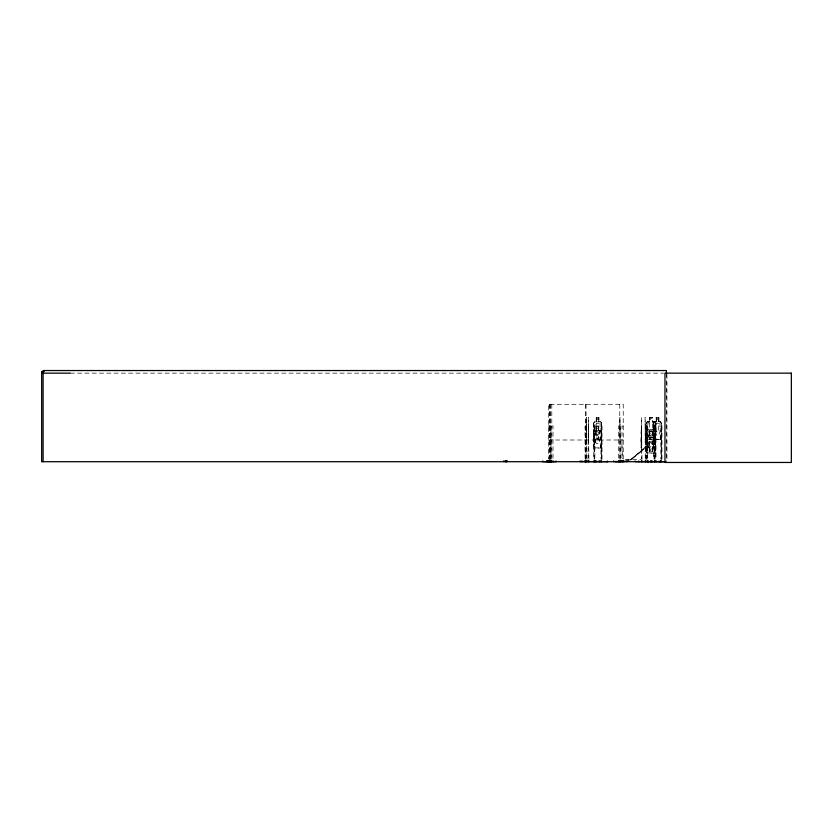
<?xml version="1.0" encoding="UTF-8"?>
<svg xmlns="http://www.w3.org/2000/svg" width="833" height="833" viewBox="0 0 833 833"><rect width="100%" height="100%" fill="white"/><g stroke="black" fill="none" stroke-linecap="round" stroke-linejoin="round"><path stroke-width="0.62" stroke-dasharray="4.17 3.12" d="M641.171 442.021L641.4 430.307L641.285 448.039L641.254 430.307L641.275 431.931M641.295 431.921L641.368 425.913M600.395 447.894L601.176 443.645L601.176 431.931M600.458 448.039L601.384 443.666M601.665 459.16L601.613 423.32L601.499 435.107L600.614 439.335L594.523 439.335M600.676 439.48L601.499 435.107M647.137 439.48L660.736 439.48L661.548 423.32L661.6 459.16M660.736 439.48L661.433 435.107M654.311 453.079L655.384 448.685L655.394 436.898L654.238 435.492L646.981 435.492M655.571 423.362L655.488 448.706L654.415 453.079L646.908 453.079L645.929 448.706L647.002 453.079M647.231 429.287L646.148 433.681L647.137 429.287L654.696 429.287L655.675 433.66M646.252 433.681L647.314 429.432L654.623 429.432M654.592 439.48L655.675 435.086L655.779 423.299L654.665 421.748M654.696 439.48L655.779 435.107M594.47 430.307L593.429 431.858L593.429 443.666L594.325 448.039L600.583 448.039M593.637 431.921L594.502 430.453M594.439 448.039L593.513 443.645L593.544 423.299L594.481 421.748L596.313 421.748M593.637 423.362L594.595 421.748M654.488 439.48L653.551 435.086L653.468 423.299L654.519 421.748L655.675 423.362M653.551 423.362L654.551 421.894M646.033 448.706L645.929 436.919L646.939 435.347L649.188 435.347M645.929 436.919L647.033 435.347M646.137 436.981L647.085 435.492M646.2 459.16L646.158 423.32L647.168 421.748L649.438 421.748M646.262 423.383L647.272 421.748M646.366 423.383L647.314 421.894L660.663 421.894M654.561 447.009L655.675 445.436L654.519 446.863L647.21 446.863L646.148 445.395L647.262 447.009M594.939 431.921L596.251 430.453M652.499 417.5L649.438 417.5L649.542 421.894L647.855 423.362L647.855 431.567L649.438 435.086L652.395 435.086L653.988 431.567L653.988 423.362L652.395 421.894L652.395 417.5M629.623 460.493L643.513 448.956L643.857 449.383L630.914 460.035M70.274 373.153L663.662 373.153M649.334 417.354L652.603 417.354L652.499 421.894M596.282 417.5L598.875 417.5M656.206 417.5L658.809 417.5M598.844 421.748L600.77 421.748L601.613 423.32M652.51 421.748L656.237 421.748M658.778 421.748L660.704 421.748M594.523 421.894L600.728 421.894M593.544 423.299L593.752 459.16M646.158 423.32L646.252 445.395M653.468 423.299L653.666 459.16M655.675 423.299L655.675 459.16M548.322 425.986L549.655 425.986M549.936 425.986L550.936 425.986L550.936 459.139L550.936 425.986M551.8 425.986L553.008 425.986L553.008 459.139M586.047 425.986L585.058 425.986L585.058 459.139M586.63 425.986L587.098 461.711M588.452 425.986L588.921 461.711M593.752 425.986L594.856 425.986M596.126 426.059L598.688 426.059M619.773 425.986L618.565 425.986L618.565 459.139M620.085 425.986L620.543 461.711M623.24 425.986L622.032 425.986L621.939 459.785M641.566 425.986L642.024 461.711M645.263 425.986L645.731 461.711M646.2 425.986L647.397 425.986L647.397 461.711M653.666 425.986L655.998 425.986L655.998 459.16M594.345 430.307L596.157 430.307M598.656 430.307L600.551 430.307L601.384 431.879M594.387 430.453L600.51 430.453M641.15 430.453L641.389 431.921M652.343 430.953L649.084 430.953L649.084 435.347M649.188 431.098L652.239 431.098M652.395 431.567L649.438 431.567L649.438 423.362L652.395 423.362L652.343 435.347M593.544 435.107L594.46 439.48L600.801 439.48M646.262 435.107L647.241 439.48M652.239 435.347L654.384 435.347M655.394 436.898L654.28 435.347M660.663 439.335L647.22 439.335L646.366 435.086M586.63 439.48L586.484 417.354L586.63 459.16M588.452 439.48L588.306 417.354L588.452 459.16M620.085 439.48L619.939 417.354L620.085 459.16M645.263 439.48L645.117 417.354L645.263 459.16M548.322 440.001L623.24 440.001M641.327 440.126L641.139 448.039L641.118 431.942M641.129 443.666L641.566 417.354L641.566 459.16M621.928 443.854L622.407 458.598M647.168 447.009L649.324 447.009M652.395 447.009L654.665 447.009M594.387 447.894L600.51 447.894M655.488 448.706L654.238 452.933L646.981 452.933M649.324 451.257L652.395 451.257M625.323 459.524L640.858 459.524M598.688 430.453L599.989 431.921L599.989 440.126L598.688 443.645L596.251 443.645L594.939 440.126M660.59 421.748L661.464 423.383M660.548 421.894L661.35 423.383M600.655 421.748L601.53 423.383M600.437 430.307L601.301 431.931M654.884 431.567L656.206 435.086L658.684 435.086L660.017 431.567L660.017 423.362L658.684 421.894L658.684 417.5M594.96 431.567L596.282 435.086L598.76 435.086L600.083 431.567L600.083 423.362L598.76 421.894L598.76 417.5M654.592 429.287L655.571 433.681M653.666 435.086L654.551 439.335M593.752 435.086L594.575 439.48M666.941 374.434L666.941 461.711M666.431 373.153L666.431 461.711M661.964 459.16L661.964 425.986L660.871 425.986L660.871 459.16M661.235 425.986L661.235 461.711M658.893 421.748L658.893 417.354L656.123 417.354L656.206 421.894L654.884 423.362L654.8 459.16M658.778 417.354L658.809 421.894M656.321 417.5L656.321 421.894M655.123 425.986L655.123 459.16M654.394 425.986L654.394 459.16M654.04 425.986L654.04 459.16M652.499 447.009L652.499 451.403L649.219 451.403L649.324 446.863M652.395 451.403L652.291 446.863L653.988 445.395L653.988 437.19L652.395 433.681L649.428 433.681L647.845 437.19L647.845 445.395L649.428 446.863L649.428 451.257M652.239 430.953L652.135 435.492L653.707 436.961L653.707 445.166L652.135 448.685L649.188 448.685L647.616 445.166L647.616 436.961L649.188 435.492L649.188 430.953M649.438 417.354L649.438 421.894M647.074 425.986L647.074 459.16M646.523 425.986L646.523 459.16M628.405 459.524L628.405 461.711M627.051 459.524L627.051 461.711M623.24 459.139L623.24 404.286L548.322 404.286L548.322 459.139M619.773 404.286L619.773 459.139M602.03 459.16L602.03 425.986L600.937 425.986L600.937 459.16M601.416 423.383L601.301 461.711M598.875 421.894L598.969 417.354L596.199 417.354L596.199 421.748M598.688 440.126L598.688 431.921L599.354 431.838L597.855 436.929C601.416 442.51 598.438 445.061 597.292 437.898C596.084 445.051 593.242 442.51 596.772 436.961C593.325 431.681 596.189 429.099 597.334 435.94L598.771 431.869L596.251 431.921L596.251 440.126M598.563 430.453L598.656 425.913L596.043 425.913L596.043 430.307M596.407 417.5L596.407 421.894M596.313 417.354L596.282 421.894L594.96 423.362L594.856 459.16M596.157 425.913L596.126 430.453M594.481 425.986L594.481 459.16M594.127 425.986L594.127 459.16M586.047 404.286L586.047 459.139M585.661 404.286L585.661 459.139M585.443 425.986L585.443 459.139M551.8 404.286L551.8 459.139M550.54 425.986L550.54 459.139M550.321 404.286L550.321 459.139M549.936 404.286L549.936 459.139M549.655 404.286L549.655 459.139M549.53 425.986L549.541 459.139M549.186 425.986L549.197 459.139M650.521 447.009L650.521 446.967M648.022 435.149L650.125 440.355C645.887 445.915 649.501 448.029 650.812 441.386C652.166 448.05 655.55 445.863 651.437 440.386C655.602 434.784 652.385 432.212 650.76 439.418L649.011 435.18L648.022 435.149M647.782 445.322L630.852 459.566L647.782 445.322M598.323 418.239L596.73 418.239L596.73 419.697L598.323 419.697L598.323 418.239M651.875 418.239L649.969 418.239L649.969 419.697L651.875 419.697L651.875 418.239M658.247 418.239L656.654 418.239L656.654 419.697L658.247 419.697L658.247 418.239M598.76 423.362L596.282 423.362L596.282 431.567L598.76 431.567L598.76 423.362M658.684 423.362L656.206 423.362L656.206 431.567L658.684 431.567L658.684 423.362M598.25 426.798L596.678 426.798L596.678 428.256L598.25 428.256L598.25 426.798M651.604 431.838L649.719 431.838L649.719 433.295L651.604 433.295L651.604 431.838M652.135 436.961L649.188 436.961L649.188 445.166L652.135 445.166L652.135 436.961M652.395 437.19L649.428 437.19L649.428 445.395L652.395 445.395L652.395 437.19M651.864 449.06L649.959 449.06L649.959 450.528L651.864 450.528L651.864 449.06"/><path stroke-width="1.25" d="M542.72 460.972L542.71 461.711L556.121 461.68L556.121 460.972M615.483 461.701L628.873 461.367L613.619 461.524M549.905 461.711L549.842 460.972M599.083 461.617L599.135 461.034M658.997 461.617L659.049 461.034L659.101 461.711M650.76 461.617L650.833 461.034M44.253 371.476L41.65 371.476L41.65 461.711L665.286 461.711L635.1 461.617L635.1 460.972M41.65 373.153L70.222 373.153M580.164 461.524L607.726 461.68M620.554 461.617L620.543 460.784M586.14 461.524L586.099 460.972M623.521 461.524L623.521 461.034M666.431 373.153L666.431 370.539L43.118 370.539L43.118 461.711M661.152 460.784L661.152 461.711M660.788 460.784L660.788 461.711M660.569 460.972L660.569 461.711M656.529 460.972L656.529 461.711M655.019 460.784L655.019 461.711M654.853 460.784L654.853 461.711M654.696 460.784L654.696 461.711M654.488 460.784L654.488 461.711M652.197 460.972L652.197 461.711M651.302 460.972L651.302 461.711M650.896 460.972L650.896 461.711M647.501 460.784L647.501 461.711M647.179 460.784L647.179 461.711M645.731 460.784L645.731 461.711M645.263 460.784L645.263 461.711M642.024 460.784L642.024 461.711M641.566 460.784L641.629 461.711M638.807 460.972L638.807 461.711M627.01 460.972L627.01 461.711M623.428 460.972L623.344 461.711M622.48 461.066L622.47 461.711L622.418 461.066M621.949 461.066L621.928 461.711L621.897 460.784M620.085 460.784L620.085 461.711M619.95 460.972L619.867 461.711M618.43 460.784L618.419 461.711M613.619 460.972L613.619 461.711M607.278 460.972L607.278 461.711M601.218 460.784L601.218 461.711M600.853 460.784L600.853 461.711M599.198 460.972L599.198 461.711M596.595 460.972L596.595 461.711M595.387 460.972L595.387 461.711M594.939 460.784L594.939 461.711M594.564 460.784L594.564 461.711M593.565 460.972L593.565 461.711M588.921 460.784L588.921 461.711M588.452 460.784L588.514 461.711M587.098 460.784L587.098 461.711M586.63 460.784L586.63 461.711M585.755 460.972L585.703 461.711M585.38 460.784L585.38 461.711M584.985 460.784L584.985 461.711M581.986 460.972L581.986 461.711M580.164 460.972L580.164 461.711M553.143 460.784L553.143 461.711M551.696 460.972L551.696 461.711M551.613 460.972L551.613 461.711M550.998 460.784L550.957 461.711M550.613 460.784L550.613 461.711M550.342 460.597L550.28 461.711L550.238 460.972M549.645 460.784L549.676 461.711M549.176 460.784L549.197 461.711M548.229 460.972L548.229 461.711M548.145 460.972L548.145 461.711M547.739 460.597L547.739 461.711M546.729 460.597L546.677 461.711M506.985 460.597L506.985 461.711M506.579 460.597L506.579 461.711M505.912 460.597L505.912 461.711M505.569 460.597L505.569 461.711M503.975 460.597L503.975 461.711M791.35 373.153L664.963 373.153L664.963 462.461L791.35 462.461L791.35 373.153M648.49 461.711L648.49 460.972L648.438 461.711"/></g></svg>
